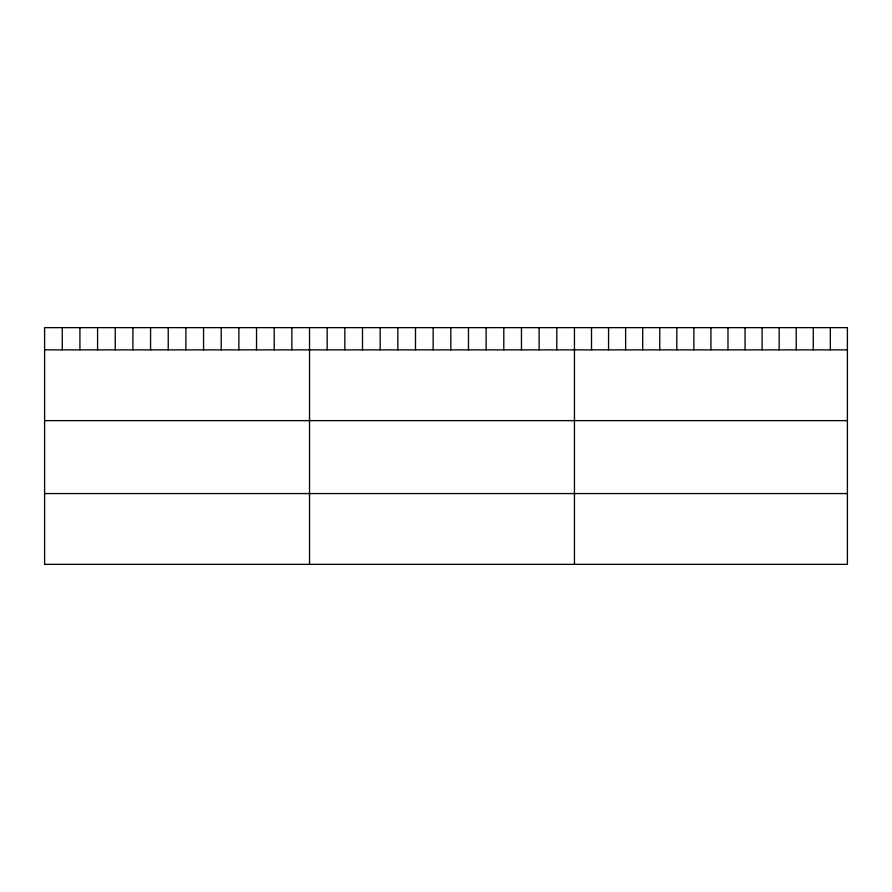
<?xml version="1.0" encoding="UTF-8"?>
<svg xmlns="http://www.w3.org/2000/svg" width="892" height="892" viewBox="0 0 892 892"><rect width="100%" height="100%" fill="white"/><g stroke="black" fill="none" stroke-linecap="round" stroke-linejoin="round"><path stroke-width="1.34" d="M44.6 349.854L847.4 349.854M44.6 420.634L847.4 420.634M44.6 493.566L847.4 493.566M830.341 327.643L830.341 349.854M813.281 327.643L813.281 349.854M796.221 327.643L796.221 349.854M779.162 327.643L779.162 349.854M762.102 327.643L762.102 349.854M745.043 327.643L745.043 349.854M727.983 327.643L727.983 349.854M710.924 327.643L710.924 349.854M693.864 327.643L693.864 349.854M676.805 327.643L676.805 349.854M659.745 327.643L659.745 349.854M642.686 327.643L642.686 349.854M625.626 327.643L625.626 349.854M608.567 327.643L608.567 349.854M591.508 327.643L591.508 349.854M574.448 327.643L574.448 564.357M556.786 327.643L556.786 349.854M539.125 327.643L539.125 349.854M521.463 327.643L521.463 349.854M503.802 327.643L503.802 349.854M486.14 327.643L486.14 349.854M468.478 327.643L468.478 349.854M450.817 327.643L450.817 349.854M433.155 327.643L433.155 349.854M415.494 327.643L415.494 349.854M397.832 327.643L397.832 349.854M380.17 327.643L380.17 349.854M362.509 327.643L362.509 349.854M344.847 327.643L344.847 349.854M327.186 327.643L327.186 349.854M309.524 327.643L309.524 564.357M291.862 327.643L291.862 349.854M274.201 327.643L274.201 349.854M256.539 327.643L256.539 349.854M238.878 327.643L238.878 349.854M221.216 327.643L221.216 349.854M203.554 327.643L203.554 349.854M185.893 327.643L185.893 349.854M168.231 327.643L168.231 349.854M150.57 327.643L150.57 349.854M132.908 327.643L132.908 349.854M115.246 327.643L115.246 349.854M97.585 327.643L97.585 349.854M79.923 327.643L79.923 349.854M62.262 327.643L62.262 349.854M847.4 327.643L44.6 327.643L44.6 564.357L847.4 564.357L847.4 327.643"/></g></svg>
